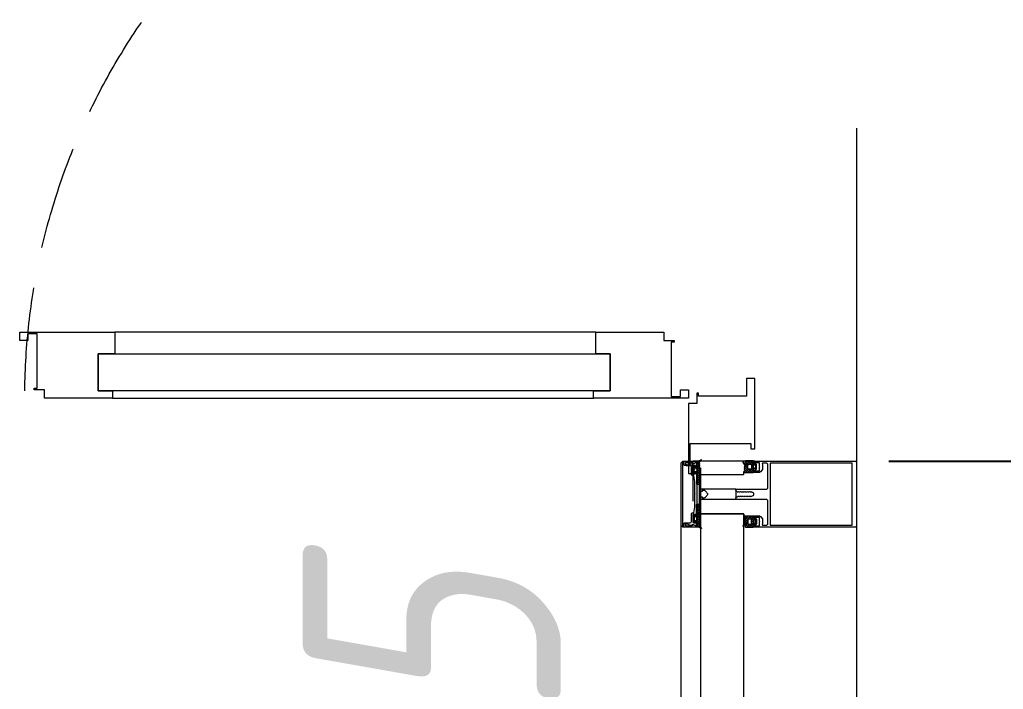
# Model space of a CAD drawing. Header units: millimetres. Extents: x -85420 to 1195317, y -69347 to 470418.
# Drawn here: x 453136 to 454089, y 55535 to 56184 of the extents above; entities that cross this region are included whole.
import ezdxf

# ---------------------------------------------------------------- set-up
doc = ezdxf.new("R2010")
doc.units = ezdxf.units.MM
for name, pattern in [('GOST2.303 6', [12, 8, -1.5, 1, -1.5]), ('ГОСТ 2.303 4', [7, 5, -2, 0]), ('ГОСТ 2.303 5', [24, 20, -1.5, 1, -1.5]), ('осевая', [50.8, 31.75, -6.35, 6.35, -6.35])]:
    doc.linetypes.add(name, pattern=pattern)
for name, color, linetype, lineweight in [('!М_Двери', 7, 'Continuous', 15), ('!М_Перегородки_АЛЮ+стекло', 4, 'Continuous', 15), ('+АР_Осевые линии', 252, 'GOST2.303 6', 9), ('СПДС_РАЗМЕРЫ', 252, 'Continuous', 0)]:
    doc.layers.add(name, color=color, linetype=linetype, lineweight=lineweight)
doc.layers.add('ОСИ', color=7, linetype='осевая', lineweight=13, true_color=0x999999)
doc.layers.add('ПБ_граница', color=7, linetype='ГОСТ 2.303 4', lineweight=40, true_color=0xdb0000)
doc.styles.add('ГОСТ 2.304', font='CS_Gost2304.shx', dxfattribs={"oblique": 10})
doc.linetypes.add('Ground1', pattern='A,12,[130,ltypeshp.shx,S=3,R=-150,X=0,Y=-2.598],3,[130,ltypeshp.shx,S=3,R=-150,X=0,Y=-2.598],3,[130,ltypeshp.shx,S=3,R=-150,X=0,Y=-2.598],0', length=18)
doc.dimstyles.new('СПДС', dxfattribs={"dimscale": 100, "dimtxt": 2.5, "dimasz": 2.5, "dimexe": 2, "dimexo": 0.625, "dimgap": 1, "dimtad": 1, "dimdec": 0, "dimrnd": 5, "dimtxsty": 'ГОСТ 2.304', "dimblk": 'OBLIQUE', "dimblk1": 'OBLIQUE', "dimblk2": 'OBLIQUE', "dimcen": 2.5, "dimdle": 2, "dimadec": 0, "dimazin": 2, "dimtfac": 0.75, "dimtdec": 4, "dimtmove": 1, "dimatfit": 3, "dimfxl": 1, "dimtfill": 1, "dimtolj": 1, "dimarcsym": 1})
pattern_1 = [(45, (-321375.2087, 48225.6812), (-1.122532015, 1.122532015), []), (135, (-321375.2087, 48225.6812), (-1.122532015, -1.122532015), [])]
pattern_2 = [(45, (-321375.2087, 48226.3234), (-1.122532015, 1.122532015), []), (135, (-321375.2087, 48226.3234), (-1.122532015, -1.122532015), [])]

# ---------------------------------------------------------------- blocks, each defined once
blk = doc.blocks.new('_Oblique')
at = {"color": 0, "linetype": 'ByBlock', "lineweight": -2}
blk.add_line((-0.5, -0.5), (0.5, 0.5), dxfattribs=at)
blk = doc.blocks.new('*D291')
at = {"layer": 'Defpoints', "color": 0, "ltscale": 100, "transparency": 16777216}
for p in [(453895.9, 57456.42), (453915.14, 55756.42), (454615.14, 55756.42)]:
    blk.add_point(p, dxfattribs=at)
at = {"layer": 'СПДС_РАЗМЕРЫ', "color": 0, "lineweight": -2, "ltscale": 100, "transparency": 16777216}
for p, q in [((454615.14, 57656.42), (454615.14, 55556.42)), ((453958.4, 57456.42), (454815.14, 57456.42)), ((453977.64, 55756.42), (454815.14, 55756.42))]:
    blk.add_line(p, q, dxfattribs=at)
at = {"layer": 'СПДС_РАЗМЕРЫ', "color": 0, "lineweight": -2, "ltscale": 100, "transparency": 16777216, "xscale": 250, "yscale": 250, "zscale": 250}
for p, rotation in [((454615.14, 57456.42), 90), ((454615.14, 55756.42), 270)]:
    blk.add_blockref('_Oblique', p, dxfattribs=dict(at, rotation=rotation))
at = {"layer": 'СПДС_РАЗМЕРЫ', "color": 0, "ltscale": 100, "transparency": 16777216, "insert": (454390.14, 56606.42), "char_height": 250, "attachment_point": 5, "rotation": 90, "style": 'ГОСТ 2.304', "bg_fill": 3, "box_fill_scale": 1.1, "bg_fill_color": 256, "bg_fill_true_color": 13158600, "bg_fill_transparency": 0}
blk.add_mtext('\\A1;1700', dxfattribs=at)
blk = doc.blocks.new('дверь 1700_преобразован_в_статический_1')
for p, q in [((1660.29, 101.53), (1660.29, 567.43)), ((1724.3, 569.46), (1724.3, 103.57))]:
    blk.add_line(p, q)
for points in [[(1668.25, 659.46), (1660.29, 659.46), (1660.29, 567.43), (1681.29, 567.43), (1681.29, 583.43), (1717.27, 583.43), (1717.27, 569.46), (1724.3, 569.46), (1724.3, 635.5), (1716.34, 635.5), (1716.3, 645.49), (1714.73, 645.49), (1714.73, 642.45), (1661.98, 642.45), (1661.98, 651.51), (1668.25, 651.51)], [(1681.29, 583.43), (1681.29, 87.56), (1717.27, 87.56), (1717.27, 583.43)], [(1716.34, 11.53), (1724.3, 11.53), (1724.3, 103.57), (1717.27, 103.57), (1717.27, 87.56), (1681.29, 87.56), (1681.29, 101.53), (1660.29, 101.53), (1660.29, 35.49), (1668.25, 35.49), (1668.29, 25.5), (1669.85, 25.5), (1669.85, 28.55), (1722.6, 28.55), (1722.6, 19.49), (1716.34, 19.49)], [(1773.32, -52.48), (1705.32, -52.48), (1705.32, -44.48), (1722.33, -44.48), (1722.33, 1.96), (1719.3, 1.96), (1719.3, 3.57), (1729.29, 3.57), (1729.29, 11.53), (1797.37, 11.53), (1797.37, 7.55), (1789.32, 7.55), (1789.32, 10), (1768.33, 9.93), (1768.33, -48.67), (1773.32, -48.67)]]:
    blk.add_lwpolyline(points, close=True)
at = {"color": 1, "linetype": 'Ground1'}
blk.add_lwpolyline([(1785.32, -52.48), (1785.32, 7.55), (1824.22, 7.55)], dxfattribs=at)
at = {"linetype": 'ГОСТ 2.303 4', "ltscale": 20}
blk.add_arc((1724.3, 11.53), 643, 90.65109, 180, dxfattribs=at)
blk = doc.blocks.new('*U139')
h = blk.add_hatch()
h.set_pattern_fill('ANSI37', scale=0.5)
h.set_pattern_definition(pattern_2)
edge = h.paths.add_edge_path()
edge.add_arc((920.98, -108.13), 0.305, 34.33696, 110.83556)
edge.add_arc((922.95, -113.57), 6.09, 109.99174, 129.84721)
edge.add_arc((911.95, -100.46), 11.02, 301.32018, 310.12178)
edge.add_arc((917.39, -109.34), 0.602, 203.62784, 297.88064)
edge.add_arc((917.24, -109.53), 0.4, 111.54212, 188.45788)
edge.add_arc((911.94, -100.64), 9.95, 301.18717, 319.274)
edge.add_arc((919.24, -106.94), 0.305, 320.37, 475.01424)
edge.add_line((917.04, -107.52), (919.12, -106.66))
edge.add_arc((916.91, -107.24), 0.304, 270, 295.0452)
edge.add_line((916.18, -107.55), (916.91, -107.55))
edge.add_arc((916.18, -107.24), 0.306, 176.84485, 269.92113)
edge.add_line((915.88, -100.03), (915.88, -107.22))
edge.add_arc((916.06, -100.03), 0.183, 90, 180)
edge.add_line((917.16, -99.85), (916.06, -99.85))
edge.add_arc((917.16, -100.27), 0.427, 38.4732, 90)
edge.add_arc((917.83, -99.74), 0.427, 218.4732, 360)
edge.add_line((918.25, -98.64), (918.25, -99.74))
edge.add_arc((918.07, -98.64), 0.183, 0, 90)
edge.add_line((917.95, -98.46), (918.07, -98.46))
edge.add_arc((917.95, -98.28), 0.183, 134.98919, 270)
edge.add_line((919.04, -97.05), (917.82, -98.15))
edge.add_arc((919.42, -97.57), 0.637, 89.04229, 126.37432)
edge.add_line((923.57, -96.93), (919.43, -96.93))
edge.add_arc((923.58, -97.57), 0.637, 53.62568, 90.95771)
edge.add_line((925.18, -98.15), (923.96, -97.05))
edge.add_arc((925.05, -98.28), 0.183, 270, 405.01081)
edge.add_line((924.93, -98.46), (925.05, -98.46))
edge.add_arc((924.93, -98.64), 0.183, 90, 180)
edge.add_line((924.74, -99.74), (924.74, -98.64))
edge.add_arc((925.17, -99.74), 0.427, 180, 321.5268)
edge.add_arc((925.84, -100.27), 0.427, 90, 141.5268)
edge.add_line((926.8, -99.85), (925.84, -99.85))
edge.add_arc((926.8, -100.03), 0.183, 0, 90)
edge.add_line((926.98, -109.03), (926.98, -100.03))
edge.add_arc((926.68, -109.03), 0.305, 359.97313, 360.02687)
edge.add_arc((926.68, -109.03), 0.305, 225.0039, 359.97313)
edge.add_line((925.16, -107.91), (926.46, -109.24))
edge.add_arc((924.94, -108.13), 0.305, 45.00818, 145.65327)
edge.add_line((924.2, -108.69), (924.69, -107.95))
edge.add_arc((923.95, -108.51), 0.305, 214.34291, 325.65709)
edge.add_line((923.21, -107.95), (923.7, -108.69))
edge.add_arc((922.96, -108.13), 0.305, 34.34291, 145.65709)
edge.add_line((922.22, -108.69), (922.71, -107.95))
edge.add_arc((921.97, -108.51), 0.305, 214.34291, 325.65709)
edge.add_line((921.23, -107.95), (921.72, -108.69))
edge = h.paths.add_edge_path(flags=16)
edge.add_arc((920.2, -99.31), 0.541, 180, 270)
edge.add_line((919.66, -99.31), (919.66, -98.32))
edge.add_arc((920.2, -98.32), 0.541, 90, 180)
edge.add_line((920.2, -97.78), (922.78, -97.78))
edge.add_arc((922.78, -98.32), 0.541, 0, 90)
edge.add_line((923.32, -98.32), (923.32, -99.31))
edge.add_arc((922.78, -99.31), 0.541, 270, 360)
edge.add_line((922.78, -99.85), (920.2, -99.85))
edge = h.paths.add_edge_path(flags=16)
edge.add_arc((919.6, -102.1), 0.541, 90, 180)
edge.add_line((919.6, -101.56), (923.38, -101.56))
edge.add_arc((923.38, -102.1), 0.541, 0, 90)
edge.add_line((923.92, -102.1), (923.92, -104.68))
edge.add_arc((923.38, -104.68), 0.541, 270, 360)
edge.add_line((923.38, -105.22), (919.6, -105.22))
edge.add_arc((919.6, -104.68), 0.541, 180, 270)
edge.add_line((919.06, -104.68), (919.06, -102.1))
h = blk.add_hatch()
h.set_pattern_fill('ANSI37', scale=0.5)
h.set_pattern_definition(pattern_2)
edge = h.paths.add_edge_path()
edge.add_line((971.21, -98.46), (971.08, -98.46))
edge.add_arc((971.08, -98.28), 0.183, 134.98919, 270)
edge.add_line((970.96, -98.15), (972.17, -97.05))
edge.add_arc((972.55, -97.57), 0.637, 89.04229, 126.37432)
edge.add_line((972.56, -96.93), (976.71, -96.93))
edge.add_arc((976.72, -97.57), 0.637, 53.62568, 90.95771)
edge.add_line((977.1, -97.05), (978.32, -98.15))
edge.add_arc((978.19, -98.28), 0.183, 270, 405.01081)
edge.add_line((978.19, -98.46), (978.06, -98.46))
edge.add_arc((978.06, -98.64), 0.183, 90, 180)
edge.add_line((977.88, -98.64), (977.88, -99.74))
edge.add_arc((978.31, -99.74), 0.427, 180, 321.5268)
edge.add_arc((978.98, -100.27), 0.427, 90, 141.5268)
edge.add_line((978.98, -99.85), (980.07, -99.85))
edge.add_arc((980.07, -100.03), 0.183, 0, 90)
edge.add_line((980.26, -100.03), (980.26, -107.22))
edge.add_arc((979.95, -107.24), 0.306, 270.07887, 363.15515)
edge.add_line((979.95, -107.55), (979.22, -107.55))
edge.add_arc((979.22, -107.24), 0.304, 244.9548, 270)
edge.add_line((979.09, -107.52), (977.02, -106.66))
edge.add_arc((976.89, -106.94), 0.305, 64.98576, 219.63)
edge.add_arc((984.2, -100.64), 9.95, 220.726, 238.81283)
edge.add_arc((978.9, -109.53), 0.4, 351.54212, 428.45788)
edge.add_arc((978.74, -109.34), 0.602, 242.11936, 336.37216)
edge.add_arc((984.19, -100.46), 11.02, 229.87822, 238.67982)
edge.add_arc((973.18, -113.57), 6.09, 50.15279, 70.00826)
edge.add_arc((975.16, -108.13), 0.305, 69.16444, 145.66304)
edge.add_line((974.91, -107.95), (974.42, -108.69))
edge.add_arc((974.17, -108.51), 0.305, 214.34291, 325.65709)
edge.add_line((973.91, -108.69), (973.43, -107.95))
edge.add_arc((973.18, -108.13), 0.305, 34.34291, 145.65709)
edge.add_line((972.92, -107.95), (972.44, -108.69))
edge.add_arc((972.18, -108.51), 0.305, 214.34291, 325.65709)
edge.add_line((971.93, -108.69), (971.45, -107.95))
edge.add_arc((971.19, -108.13), 0.305, 34.34673, 134.99182)
edge.add_line((970.98, -107.91), (969.67, -109.24))
edge.add_arc((969.45, -109.03), 0.305, 180.02687, 314.9961)
edge.add_arc((969.45, -109.03), 0.305, 179.97313, 180.02687)
edge.add_line((969.15, -109.03), (969.15, -100.03))
edge.add_arc((969.33, -100.03), 0.183, 90, 180)
edge.add_line((969.33, -99.85), (970.29, -99.85))
edge.add_arc((970.29, -100.27), 0.427, 38.4732, 90)
edge.add_arc((970.96, -99.74), 0.427, 218.4732, 360)
edge.add_line((971.39, -99.74), (971.39, -98.64))
edge.add_arc((971.21, -98.64), 0.183, 0, 90)
edge = h.paths.add_edge_path(flags=16)
edge.add_line((976.47, -99.31), (976.47, -98.32))
edge.add_arc((975.93, -99.31), 0.541, 270, 360)
edge.add_line((973.36, -99.85), (975.93, -99.85))
edge.add_arc((973.36, -99.31), 0.541, 180, 270)
edge.add_line((972.82, -98.32), (972.82, -99.31))
edge.add_arc((973.36, -98.32), 0.541, 90, 180)
edge.add_line((975.93, -97.78), (973.36, -97.78))
edge.add_arc((975.93, -98.32), 0.541, 0, 90)
edge = h.paths.add_edge_path(flags=16)
edge.add_line((972.76, -105.22), (976.53, -105.22))
edge.add_arc((972.76, -104.68), 0.541, 180, 270)
edge.add_line((972.22, -102.1), (972.22, -104.68))
edge.add_arc((972.76, -102.1), 0.541, 90, 180)
edge.add_line((976.53, -101.56), (972.76, -101.56))
edge.add_arc((976.53, -102.1), 0.541, 0, 90)
edge.add_line((977.07, -104.68), (977.07, -102.1))
edge.add_arc((976.53, -104.68), 0.541, 270, 360)
h = blk.add_hatch()
h.set_pattern_fill('ANSI37', scale=0.5)
h.set_pattern_definition(pattern_1)
edge = h.paths.add_edge_path()
edge.add_arc((920.92, -154.9), 0.427, 0, 70.7667)
edge.add_arc((920.92, -154.9), 0.427, 70.75287, 141.53052)
edge.add_arc((920.25, -154.37), 0.427, 270, 321.53052)
edge.add_line((916.47, -154.8), (920.25, -154.8))
edge.add_arc((916.47, -154.37), 0.427, 180, 270)
edge.add_line((916.05, -154.25), (916.05, -154.37))
edge.add_arc((910.01, -154.25), 6.03, 0, 37.47615)
edge.add_arc((915.04, -150.39), 0.305, 51.18112, 217.47615)
edge.add_arc((910.23, -156.37), 7.99, 28.02004, 51.18112)
edge.add_arc((917.55, -152.48), 0.305, 208.02004, 334.43857)
edge.add_line((918.19, -151.76), (917.82, -152.61))
edge.add_arc((918.46, -151.89), 0.305, 34.33926, 154.44225)
edge.add_line((919.19, -152.45), (918.71, -151.72))
edge.add_arc((919.44, -152.28), 0.305, 214.34372, 325.65628)
edge.add_line((920.18, -151.72), (919.69, -152.45))
edge.add_arc((920.43, -151.89), 0.305, 34.34372, 145.65628)
edge.add_line((921.17, -152.45), (920.68, -151.72))
edge.add_arc((921.42, -152.28), 0.305, 214.34372, 325.65628)
edge.add_line((922.16, -151.72), (921.67, -152.45))
edge.add_arc((922.41, -151.89), 0.305, 34.34372, 145.65628)
edge.add_line((923.27, -152.45), (922.66, -151.72))
edge.add_arc((923.52, -152.28), 0.305, 214.34372, 325.65628)
edge.add_line((924.26, -151.72), (923.77, -152.45))
edge.add_arc((924.51, -151.89), 0.305, 34.34372, 145.65628)
edge.add_line((925.25, -152.45), (924.77, -151.72))
edge.add_arc((925.5, -152.28), 0.305, 214.34372, 325.65628)
edge.add_line((926.24, -151.72), (925.76, -152.45))
edge.add_arc((926.5, -151.89), 0.305, 34.34372, 145.65628)
edge.add_line((927.23, -152.45), (926.75, -151.72))
edge.add_arc((927.49, -152.28), 0.305, 214.34372, 325.65628)
edge.add_line((928.35, -151.72), (927.74, -152.45))
edge.add_arc((928.6, -151.89), 0.305, 34.34372, 145.65628)
edge.add_line((929.34, -152.45), (928.85, -151.72))
edge.add_arc((929.59, -152.28), 0.305, 214.34372, 325.65628)
edge.add_line((930.33, -151.72), (929.84, -152.45))
edge.add_arc((934.08, -204.63), 53.04, 85.94424, 94.05576)
edge.add_line((938.26, -151.88), (937.83, -151.72))
edge.add_arc((938.01, -152.05), 0.304, 0, 34.36429)
edge.add_line((938.31, -154.49), (938.31, -152.05))
edge.add_arc((938.01, -154.49), 0.305, 270, 360)
edge.add_line((928.69, -154.8), (938.01, -154.8))
edge.add_arc((928.69, -154.37), 0.427, 218.47352, 270)
edge.add_arc((928.02, -154.9), 0.427, 38.47352, 180)
edge.add_line((927.59, -156.12), (927.59, -154.9))
edge.add_arc((927.78, -156.12), 0.183, 180, 270)
edge.add_line((928.02, -156.3), (927.78, -156.3))
edge.add_arc((928.02, -156.49), 0.183, 315.00146, 450)
edge.add_line((926.93, -157.83), (928.15, -156.61))
edge.add_arc((926.54, -157.45), 0.549, 270, 315.00146)
edge.add_line((922.4, -157.99), (926.54, -157.99))
edge.add_arc((922.4, -157.45), 0.549, 224.99854, 270)
edge.add_line((920.79, -156.61), (922.01, -157.83))
edge.add_arc((920.92, -156.49), 0.183, 90, 224.99854)
edge.add_line((921.16, -156.3), (920.92, -156.3))
edge.add_arc((921.16, -156.12), 0.183, 270, 360)
edge.add_line((921.35, -154.9), (921.35, -156.12))
edge = h.paths.add_edge_path(flags=16)
edge.add_arc((925.71, -155.3), 0.541, 0, 90)
edge.add_line((926.25, -155.3), (926.25, -156.53))
edge.add_arc((925.71, -156.53), 0.541, 270, 360)
edge.add_line((925.71, -157.07), (923.14, -157.07))
edge.add_arc((923.14, -156.53), 0.541, 180, 270)
edge.add_line((922.6, -156.53), (922.6, -155.3))
edge.add_arc((923.14, -155.3), 0.541, 90, 180)
edge.add_line((923.14, -154.75), (925.71, -154.75))
h = blk.add_hatch()
h.set_pattern_fill('ANSI37', scale=0.5)
h.set_pattern_definition(pattern_1)
edge = h.paths.add_edge_path()
edge.add_arc((985.79, -156.37), 7.99, 128.81888, 151.97996)
edge.add_arc((980.97, -150.39), 0.305, 322.52385, 488.81888)
edge.add_arc((986, -154.25), 6.03, 142.52385, 180)
edge.add_line((979.97, -154.25), (979.97, -154.37))
edge.add_arc((979.54, -154.37), 0.427, 270, 360)
edge.add_line((979.54, -154.8), (975.76, -154.8))
edge.add_arc((975.76, -154.37), 0.427, 218.46948, 270)
edge.add_arc((975.09, -154.9), 0.427, 38.46948, 109.24713)
edge.add_arc((975.09, -154.9), 0.427, 109.2333, 180)
edge.add_line((974.67, -154.9), (974.67, -156.12))
edge.add_arc((974.85, -156.12), 0.183, 180, 270)
edge.add_line((974.85, -156.3), (975.09, -156.3))
edge.add_arc((975.09, -156.49), 0.183, 315.00146, 450)
edge.add_line((975.22, -156.61), (974, -157.83))
edge.add_arc((973.61, -157.45), 0.549, 270, 315.00146)
edge.add_line((973.61, -157.99), (969.47, -157.99))
edge.add_arc((969.47, -157.45), 0.549, 224.99854, 270)
edge.add_line((969.08, -157.83), (967.86, -156.61))
edge.add_arc((967.99, -156.49), 0.183, 90, 224.99854)
edge.add_line((967.99, -156.3), (968.24, -156.3))
edge.add_arc((968.24, -156.12), 0.183, 270, 360)
edge.add_line((968.42, -156.12), (968.42, -154.9))
edge.add_arc((967.99, -154.9), 0.427, 0, 141.52648)
edge.add_arc((967.32, -154.37), 0.427, 270, 321.52648)
edge.add_line((967.32, -154.8), (958.01, -154.8))
edge.add_arc((958.01, -154.49), 0.305, 180, 270)
edge.add_line((957.7, -154.49), (957.7, -152.05))
edge.add_arc((958.01, -152.05), 0.304, 145.63571, 180)
edge.add_line((957.76, -151.88), (958.18, -151.72))
edge.add_arc((961.93, -204.63), 53.04, 85.94424, 94.05576)
edge.add_line((965.68, -151.72), (966.17, -152.45))
edge.add_arc((966.42, -152.28), 0.305, 214.34372, 325.65628)
edge.add_line((966.67, -152.45), (967.16, -151.72))
edge.add_arc((967.41, -151.89), 0.305, 34.34372, 145.65628)
edge.add_line((967.66, -151.72), (968.27, -152.45))
edge.add_arc((968.53, -152.28), 0.305, 214.34372, 325.65628)
edge.add_line((968.78, -152.45), (969.26, -151.72))
edge.add_arc((969.52, -151.89), 0.305, 34.34372, 145.65628)
edge.add_line((969.77, -151.72), (970.26, -152.45))
edge.add_arc((970.51, -152.28), 0.305, 214.34372, 325.65628)
edge.add_line((970.76, -152.45), (971.25, -151.72))
edge.add_arc((971.5, -151.89), 0.305, 34.34372, 145.65628)
edge.add_line((971.75, -151.72), (972.24, -152.45))
edge.add_arc((972.49, -152.28), 0.305, 214.34372, 325.65628)
edge.add_line((972.74, -152.45), (973.35, -151.72))
edge.add_arc((973.6, -151.89), 0.305, 34.34372, 145.65628)
edge.add_line((973.85, -151.72), (974.34, -152.45))
edge.add_arc((974.59, -152.28), 0.305, 214.34372, 325.65628)
edge.add_line((974.84, -152.45), (975.33, -151.72))
edge.add_arc((975.58, -151.89), 0.305, 34.34372, 145.65628)
edge.add_line((975.84, -151.72), (976.32, -152.45))
edge.add_arc((976.58, -152.28), 0.305, 214.34372, 325.65628)
edge.add_line((976.83, -152.45), (977.3, -151.72))
edge.add_arc((977.55, -151.89), 0.305, 25.55775, 145.66074)
edge.add_line((977.83, -151.76), (978.19, -152.61))
edge.add_arc((978.47, -152.48), 0.305, 205.56143, 331.97996)
edge = h.paths.add_edge_path(flags=16)
edge.add_arc((972.87, -155.3), 0.541, 0, 90)
edge.add_line((973.42, -156.53), (973.42, -155.3))
edge.add_arc((972.87, -156.53), 0.541, 270, 360)
edge.add_line((970.3, -157.07), (972.87, -157.07))
edge.add_arc((970.3, -156.53), 0.541, 180, 270)
edge.add_line((969.76, -155.3), (969.76, -156.53))
edge.add_arc((970.3, -155.3), 0.541, 90, 180)
edge.add_line((972.87, -154.75), (970.3, -154.75))
for p, q in [((916.99, 0), (63.01, 0)), ((62.53, -169.84), (917.47, -169.84))]:
    blk.add_line(p, q)
at = {"lineweight": 0, "ltscale": 100, "transparency": 33554687}
for points in [[(916.01, -0.98), (916.01, -99.98), (918.08, -99.98), (918.57, -99.49), (918.57, -99), (917.47, -99), (917.47, -94), (921.25, -94), (921.5, -93.64), (921.86, -94), (925.52, -94), (925.52, -99), (924.55, -99), (924.55, -99.49), (925.03, -99.98), (926.98, -99.98), (926.98, -94), (926.38, -92.78), (924.06, -91.08), (923.81, -90.95), (919.3, -90.95), (918.94, -91.2), (918.08, -90.95), (918.08, -86.93), (919.06, -85.96), (942.03, -85.96), (943.01, -86.93), (943.01, -116.68), (943.37, -116.92), (944.47, -116.92), (945.57, -115.95), (945.57, -115.1), (946.06, -114.73), (946.06, -113.51), (945.57, -113.27), (946.06, -113.02), (946.06, -111.8), (945.57, -111.44), (946.06, -111.19), (946.06, -109.97), (945.57, -109.73), (946.06, -109.36), (946.06, -108.15), (945.57, -107.9), (946.06, -107.54), (946.06, -106.32), (945.57, -106.07), (946.06, -105.83), (946.06, -104.61), (945.57, -104.24), (946.06, -104), (946.06, -102.78), (945.57, -102.42), (946.06, -102.17), (946.06, -101.44), (947.15, -99.49), (948.86, -99.49), (949.83, -101.2), (950.57, -101.56), (950.08, -101.81), (950.08, -103.02), (950.57, -103.39), (950.08, -103.63), (950.08, -104.85), (950.57, -105.22), (950.08, -105.46), (950.08, -106.68), (950.57, -106.93), (950.08, -107.29), (950.08, -108.51), (950.57, -108.76), (950.08, -109), (950.08, -110.34), (950.57, -110.58), (950.08, -110.83), (950.08, -112.05), (950.57, -112.41), (950.08, -112.66), (950.08, -113.88), (950.57, -114.12), (950.08, -114.49), (950.08, -115.7), (950.57, -115.95), (951.54, -116.92), (952.76, -116.92), (953, -116.68), (953, -86.93), (953.98, -85.96), (977.07, -85.96), (978.05, -86.93), (978.05, -90.95), (977.07, -91.2), (976.83, -90.95), (972.2, -90.95), (972.08, -91.08), (969.64, -92.78), (969.03, -94), (969.03, -99.98), (970.98, -99.98), (971.59, -99.49), (971.59, -99), (970.49, -99), (970.49, -94), (974.27, -94), (974.51, -93.64), (974.88, -94), (978.54, -94), (978.54, -99), (977.56, -99), (977.56, -99.49), (978.05, -99.98), (980, -99.98), (980, -0.98), (979.02, 0), (916.99, 0)], [(918.08, -4.02), (978.05, -4.02), (978.05, -83.64), (918.08, -83.64)], [(978.41, -168.5), (917.6, -168.5), (917.35, -168.26), (917.35, -167.16), (917.6, -166.79), (920.04, -166.79), (920.28, -166.55), (920.28, -165.82), (920.04, -165.45), (917.6, -165.45), (917.35, -165.21), (917.35, -159.72), (918.33, -158.5), (918.45, -157.65), (916.74, -154.48), (916.01, -154.72), (916.01, -168.26), (917.47, -169.84), (978.54, -169.84), (980, -168.26), (980, -154.72), (979.27, -154.48), (977.56, -157.65), (977.68, -158.5), (978.78, -159.72), (978.78, -165.21), (978.41, -165.45), (975.98, -165.45), (975.73, -165.82), (975.73, -166.55), (975.98, -166.79), (978.41, -166.79), (978.78, -167.16), (978.78, -168.26)]]:
    blk.add_lwpolyline(points, close=True, dxfattribs=at)
at = {"color": 7, "lineweight": 0, "ltscale": 100, "transparency": 33554687}
for points in [[(926.8, -99.85), (925.84, -99.85, 0.228752), (925.51, -100.01, -0.710164), (924.74, -99.74), (924.74, -98.64, -0.4144), (924.93, -98.46), (925.05, -98.46, 0.66825), (925.18, -98.15), (923.96, -97.05, 0.164348), (923.57, -96.93), (919.43, -96.93, 0.164348), (919.04, -97.05), (917.82, -98.15, 0.66825), (917.95, -98.46), (918.07, -98.46, -0.4144), (918.25, -98.64), (918.25, -99.74, -0.710164), (917.49, -100.01, 0.228752), (917.16, -99.85), (916.06, -99.85, 0.4144), (915.88, -100.03), (915.88, -107.22, 0.430028), (916.18, -107.55), (916.91, -107.55, 0.109814), (917.04, -107.52), (919.12, -106.66, -0.800036), (919.48, -107.13, -0.079083), (917.09, -109.15, 0.348803), (916.84, -109.59, 0.436125), (917.67, -109.88, 0.038423), (919.05, -108.89, -0.086853), (920.87, -107.84, -0.346763), (921.23, -107.95), (921.72, -108.69, 0.527877), (922.22, -108.69), (922.71, -107.95, -0.527877), (923.21, -107.95), (923.7, -108.69, 0.527877), (924.2, -108.69), (924.69, -107.95, -0.469739), (925.16, -107.91), (926.46, -109.24, 0.667984), (926.98, -109.03), (926.98, -100.03, 0.414214)], [(969.33, -99.85), (970.29, -99.85, -0.228752), (970.63, -100.01, 0.710164), (971.39, -99.74), (971.39, -98.64, 0.4144), (971.21, -98.46), (971.08, -98.46, -0.66825), (970.96, -98.15), (972.17, -97.05, -0.164348), (972.56, -96.93), (976.71, -96.93, -0.164348), (977.1, -97.05), (978.32, -98.15, -0.66825), (978.19, -98.46), (978.06, -98.46, 0.4144), (977.88, -98.64), (977.88, -99.74, 0.710164), (978.64, -100.01, -0.228752), (978.98, -99.85), (980.07, -99.85, -0.4144), (980.26, -100.03), (980.26, -107.22, -0.430028), (979.95, -107.55), (979.22, -107.55, -0.109814), (979.09, -107.52), (977.02, -106.66, 0.800036), (976.66, -107.13, 0.079083), (979.04, -109.15, -0.348803), (979.29, -109.59, -0.436125), (978.46, -109.88, -0.038423), (977.09, -108.89, 0.086853), (975.27, -107.84, 0.346763), (974.91, -107.95), (974.42, -108.69, -0.527877), (973.91, -108.69), (973.43, -107.95, 0.527877), (972.92, -107.95), (972.44, -108.69, -0.527877), (971.93, -108.69), (971.45, -107.95, 0.469739), (970.98, -107.91), (969.67, -109.24, -0.667984), (969.15, -109.03), (969.15, -100.03, -0.414214)], [(918.71, -151.72, 0.57795), (918.19, -151.76), (917.82, -152.61, -0.615334), (917.28, -152.62, 0.101403), (915.23, -150.15, 0.887085), (914.8, -150.58, -0.164997), (916.05, -154.25), (916.05, -154.37, 0.414304), (916.47, -154.8), (920.25, -154.8, 0.228696), (920.59, -154.64, -0.319049), (921.06, -154.5, -0.319002), (921.35, -154.9), (921.35, -156.12, -0.4144), (921.16, -156.3), (920.92, -156.3, 0.668339), (920.79, -156.61), (922.01, -157.83, 0.198883), (922.4, -157.99), (926.54, -157.99, 0.198883), (926.93, -157.83), (928.15, -156.61, 0.668339), (928.02, -156.3), (927.78, -156.3, -0.4144), (927.59, -156.12), (927.59, -154.9, -0.710202), (928.35, -154.64, 0.228696), (928.69, -154.8), (938.01, -154.8, 0.414362), (938.31, -154.49), (938.31, -152.05, 0.151171), (938.26, -151.88), (937.83, -151.72, 0.035408), (930.33, -151.72), (929.84, -152.45, -0.527868), (929.34, -152.45), (928.85, -151.72, 0.527868), (928.35, -151.72), (927.74, -152.45, -0.527868), (927.23, -152.45), (926.75, -151.72, 0.527868), (926.24, -151.72), (925.76, -152.45, -0.527868), (925.25, -152.45), (924.77, -151.72, 0.527868), (924.26, -151.72), (923.77, -152.45, -0.527868), (923.27, -152.45), (922.66, -151.72, 0.527868), (922.16, -151.72), (921.67, -152.45, -0.527868), (921.17, -152.45), (920.68, -151.72, 0.527868), (920.18, -151.72), (919.69, -152.45, -0.527868), (919.19, -152.45)], [(977.3, -151.72, -0.57795), (977.83, -151.76), (978.19, -152.61, 0.615334), (978.74, -152.62, -0.101403), (980.78, -150.15, -0.887085), (981.21, -150.58, 0.164997), (979.97, -154.25), (979.97, -154.37, -0.414304), (979.54, -154.8), (975.76, -154.8, -0.228696), (975.43, -154.64, 0.319049), (974.95, -154.5, 0.319002), (974.67, -154.9), (974.67, -156.12, 0.4144), (974.85, -156.3), (975.09, -156.3, -0.668339), (975.22, -156.61), (974, -157.83, -0.198883), (973.61, -157.99), (969.47, -157.99, -0.198883), (969.08, -157.83), (967.86, -156.61, -0.668339), (967.99, -156.3), (968.24, -156.3, 0.4144), (968.42, -156.12), (968.42, -154.9, 0.710202), (967.66, -154.64, -0.228696), (967.32, -154.8), (958.01, -154.8, -0.414362), (957.7, -154.49), (957.7, -152.05, -0.151171), (957.76, -151.88), (958.18, -151.72, -0.035408), (965.68, -151.72), (966.17, -152.45, 0.527868), (966.67, -152.45), (967.16, -151.72, -0.527868), (967.66, -151.72), (968.27, -152.45, 0.527868), (968.78, -152.45), (969.26, -151.72, -0.527868), (969.77, -151.72), (970.26, -152.45, 0.527868), (970.76, -152.45), (971.25, -151.72, -0.527868), (971.75, -151.72), (972.24, -152.45, 0.527868), (972.74, -152.45), (973.35, -151.72, -0.527868), (973.85, -151.72), (974.34, -152.45, 0.527868), (974.84, -152.45), (975.33, -151.72, -0.527868), (975.84, -151.72), (976.32, -152.45, 0.527868), (976.83, -152.45)]]:
    blk.add_lwpolyline(points, format="xyb", close=True, dxfattribs=at)
for points in [[(915.88, -100.03), (915.88, -100.03)], [(926.98, -100.03), (926.98, -100.03)], [(922.47, -150.94), (922.47, -151.92)]]:
    blk.add_lwpolyline(points, dxfattribs=at)
at = {"color": 7}
for points in [[(919.6, -101.56), (923.38, -101.56, -0.414214), (923.92, -102.1), (923.92, -104.68, -0.414214), (923.38, -105.22), (919.6, -105.22, -0.414214), (919.06, -104.68), (919.06, -102.1, -0.414214)], [(920.2, -97.78), (922.78, -97.78, -0.414214), (923.32, -98.32), (923.32, -99.31, -0.414214), (922.78, -99.85), (920.2, -99.85, -0.414214), (919.66, -99.31), (919.66, -98.32, -0.414214)], [(976.53, -101.56), (972.76, -101.56, 0.414214), (972.22, -102.1), (972.22, -104.68, 0.414214), (972.76, -105.22), (976.53, -105.22, 0.414214), (977.07, -104.68), (977.07, -102.1, 0.414214)], [(975.93, -97.78), (973.36, -97.78, 0.414214), (972.82, -98.32), (972.82, -99.31, 0.414214), (973.36, -99.85), (975.93, -99.85, 0.414214), (976.47, -99.31), (976.47, -98.32, 0.414214)], [(923.14, -154.75), (925.71, -154.75, -0.414214), (926.25, -155.3), (926.25, -156.53, -0.414214), (925.71, -157.07), (923.14, -157.07, -0.414214), (922.6, -156.53), (922.6, -155.3, -0.414214)], [(972.87, -154.75), (970.3, -154.75, 0.414214), (969.76, -155.3), (969.76, -156.53, 0.414214), (970.3, -157.07), (972.87, -157.07, 0.414214), (973.42, -156.53), (973.42, -155.3, 0.414214)]]:
    blk.add_lwpolyline(points, format="xyb", close=True, dxfattribs=at)
for points in [[(51.06, -150.94), (51.06, -108.94), (929.06, -108.97), (929.06, -150.97)], [(922.47, -151.92), (973.54, -151.92), (973.54, -150.94), (922.47, -150.94)]]:
    blk.add_lwpolyline(points, close=True)
at = {"lineweight": 0, "ltscale": 100, "transparency": 33554687}
for points in [[(928.57, -150.94), (929.06, -150.45), (929.06, -109.49), (928.57, -109), (926.98, -109)], [(967.44, -150.94), (966.95, -150.45), (966.95, -109.49), (967.44, -109), (969.03, -109)]]:
    blk.add_lwpolyline(points, dxfattribs=at)
for points in [[(944.47, -116.92), (943.37, -116.92, 0.523933), (943.01, -117.25), (943.01, -150.39, 0.414326), (943.56, -150.94), (944.9, -150.94, 0.410627), (945.45, -150.4), (945.45, -149.72, 0.492552), (945.22, -149.48), (944.71, -149.48, -0.441111), (944.47, -149.24), (944.53, -147.36, -0.208057), (944.96, -146.57, -0.000016), (947.33, -144.19, -0.439819), (948.8, -144.19, -0.000016), (951.18, -146.57, -0.208057), (951.6, -147.36), (951.66, -149.24, -0.441111), (951.42, -149.48), (950.91, -149.48, 0.492552), (950.69, -149.72), (950.69, -150.4, 0.410627), (951.24, -150.94), (952.58, -150.94, 0.414326), (953.13, -150.39), (953.13, -117.25, 0.523933), (952.76, -116.92), (951.66, -116.92)], [(927.89, -154.65), (927.4, -155.14), (927.4, -155.75), (928.37, -155.75), (928.37, -158.07, -0.414362), (928.07, -158.37), (921.36, -158.37, -0.414326), (920.33, -157.33), (920.33, -155.75), (921.42, -155.75), (921.42, -155.14), (920.81, -154.65), (917.4, -154.65, 0.551224), (917.13, -155.09), (918.47, -157.89, -0.267349), (918.39, -158.92), (917.65, -159.9, 0.249629), (917.6, -160.41), (919.3, -164.92, 0.827043), (920.36, -164.72), (920.36, -160.94, -0.414326), (921.4, -159.9), (928.84, -159.9, 0.414326), (929.87, -158.87), (929.87, -157.65, -0.082799), (937.89, -156.55), (947.76, -156.55), (948.01, -156.19), (948.37, -156.55), (958.13, -156.55, -0.082799), (966.14, -157.65), (966.14, -158.87, 0.414326), (967.18, -159.9), (974.61, -159.9, -0.414326), (975.65, -160.94), (975.65, -164.72, 0.827043), (976.71, -164.92), (978.41, -160.41, 0.249629), (978.36, -159.9), (977.63, -158.92, -0.267349), (977.55, -157.89), (978.89, -155.09, 0.551224), (978.61, -154.65), (975.2, -154.65), (974.59, -155.14), (974.59, -155.75), (975.68, -155.75), (975.68, -157.33, -0.414326), (974.65, -158.37), (967.94, -158.37, -0.414362), (967.64, -158.07), (967.64, -155.75), (968.61, -155.75), (968.61, -155.14), (968.13, -154.65)]]:
    blk.add_lwpolyline(points, format="xyb", close=True, dxfattribs=at)
at = {"color": 7, "lineweight": 0, "ltscale": 100, "transparency": 33554687}
blk.add_arc((916.18, -107.24), 0.305, 179.98903, 270.01073, dxfattribs=at)
blk = doc.blocks.new('A$C314F1C93')
at = {"layer": '+АР_Осевые линии', "linetype": 'ГОСТ 2.303 5', "lineweight": 0, "ltscale": 100}
blk.add_line((23540, 64752.66), (23540, -9752.24), dxfattribs=at)

msp = doc.modelspace()

# ---------------------------------------------------------------- block references
at = {"layer": 'ОСИ', "ltscale": 40}
msp.add_blockref('A$C314F1C93', (430406.37, 15326.42, 0), dxfattribs=at)

# ---------------------------------------------------------------- next in the draw order: block references
at = {"layer": '!М_Двери', "xscale": -1, "rotation": 89.99999999999984}
msp.add_blockref('дверь 1700_преобразован_в_статический_1', (453795.3, 57541.74, 0), dxfattribs=at)
at = {"layer": '!М_Перегородки_АЛЮ+стекло', "xscale": -1, "rotation": 270}
msp.add_blockref('*U139', (453946.37, 54776.42, 0), dxfattribs=at)

# ---------------------------------------------------------------- next in the draw order: texts
at = {"layer": 'ПБ_граница', "linetype": 'ByBlock', "lineweight": 0, "ltscale": 100, "insert": (453534.91, 55310.77, 0), "char_height": 250, "width": 1, "attachment_point": 5, "rotation": 90, "line_spacing_factor": 0.5, "style": 'ГОСТ 2.304', "bg_fill": 3, "box_fill_scale": 1.2, "bg_fill_color": 1, "bg_fill_transparency": 0}
msp.add_mtext('EIW15', dxfattribs=at)

# ---------------------------------------------------------------- next in the draw order: dimensions: what is measured, and where the dimension line sits
at = {"layer": 'СПДС_РАЗМЕРЫ', "ltscale": 100}
dim = msp.add_linear_dim(base=(454615.14, 55756.42, 0), p1=(453895.9, 57456.42, 0), p2=(453915.14, 55756.42, 0), angle=90, dimstyle='СПДС', dxfattribs=at)
dim.commit()
dim.dimension.update_dxf_attribs({"geometry": '*D291', "text_midpoint": (454390.14, 56606.42, 0)})

doc.saveas('drawing.dxf')
